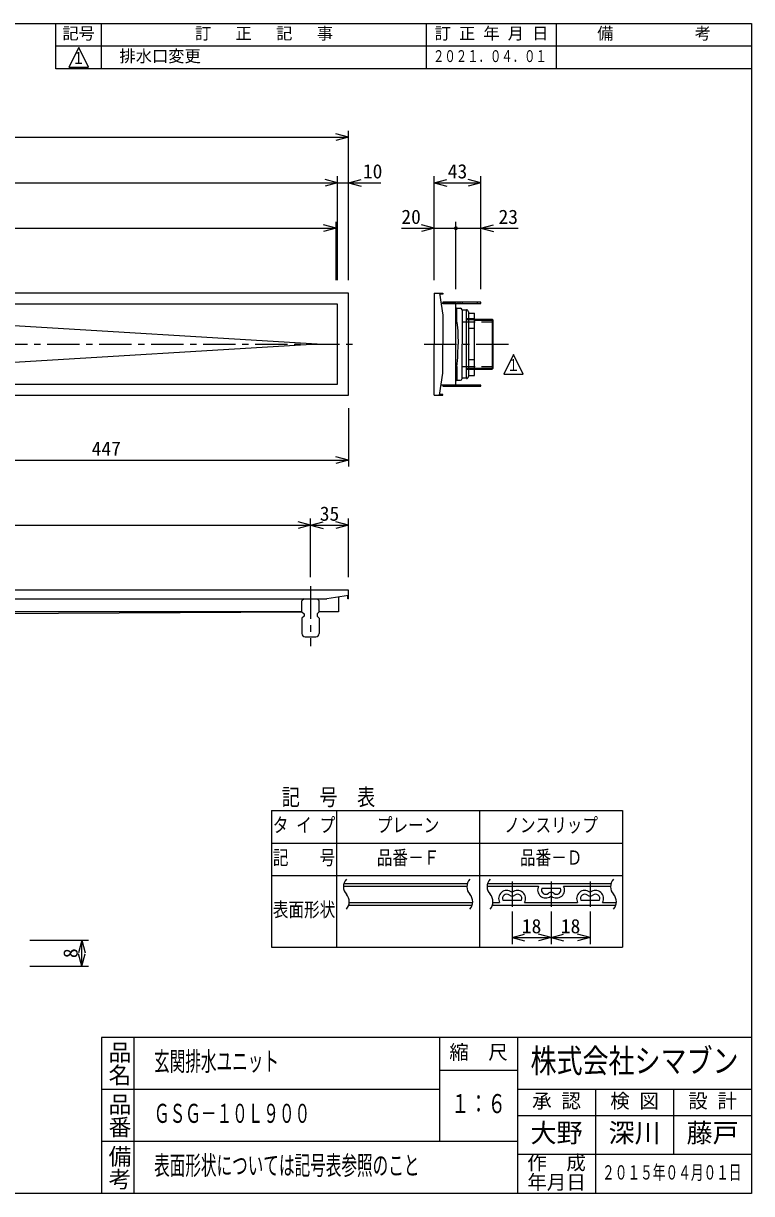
# Model space of a CAD drawing. Units: millimetres, scale not verified. Extents: x -819 to 819, y -558 to 522.
# Drawn here: x 147 to 819, y -558 to 522 of the extents above; entities that cross this region are included whole.
import ezdxf
from ezdxf.enums import TextEntityAlignment as Align

# ---------------------------------------------------------------- set-up
doc = ezdxf.new("R2010")
doc.units = ezdxf.units.MM
doc.header["$LTSCALE"] = 6
doc.linetypes.add('CHAIN1', pattern=[8, 5, -1, 1, -1])
doc.linetypes.add('DASHED2', pattern=[3, 2, -1])
for name, color, linetype in [('0-0_計極細', 2, 'Continuous'), ('0-1_計細線', 3, 'Continuous'), ('0-5_寸法線', 7, 'Continuous'), ('0-7_枠細線', 5, 'Continuous'), ('0-8_枠中線', 5, 'Continuous'), ('1-5_寸法2', 7, 'Continuous')]:
    doc.layers.add(name, color=color, linetype=linetype)
doc.styles.add('@ＭＳ ゴシック', font='')
doc.styles.add('ＭＳ ゴシック', font='')
doc.styles.get('@ＭＳ ゴシック').set_extended_font_data('@MS Gothic')
doc.styles.get('ＭＳ ゴシック').set_extended_font_data('MS Gothic')

msp = doc.modelspace()

# ---------------------------------------------------------------- hatches: boundary and pattern name
at = {"layer": '0-5_寸法線'}
msp.add_hatch(color=256, dxfattribs=at).paths.add_polyline_path([(547.917, 332.944, 1), (544.317, 332.944, 1)])

# ---------------------------------------------------------------- linework, layer by layer
at = {"layer": '0-0_計極細'}
for p, q in [((536.117, 263.644), (536.117, 264.844)), ((546.117, 263.644), (546.117, 264.844)), ((548.117, 263.644), (548.117, 264.844)), ((550.117, 263.644), (550.117, 264.844)), ((552.117, 263.644), (552.117, 264.844)), ((566.117, 263.644), (566.117, 264.844)), ((418.004, 225.944), (22.158, 249.72)), ((546.918, 246.514), (546.918, 259.144)), ((563.318, 249.444), (555.818, 249.444)), ((555.818, 249.444), (556.818, 248.444)), ((562.318, 248.444), (556.818, 248.444)), ((563.318, 249.444), (562.318, 248.444)), ((579.618, 249.144), (579.618, 202.744)), ((546.126, 248.372), (546.3, 248.287)), ((546.3, 248.287), (546.473, 248.03)), ((546.473, 248.03), (546.644, 247.605)), ((546.644, 247.605), (546.81, 247.015)), ((546.81, 247.015), (546.971, 246.264)), ((547.273, 244.303), (547.411, 243.108)), ((547.411, 243.108), (547.54, 241.782)), ((547.54, 241.782), (547.658, 240.335)), ((547.658, 240.335), (547.764, 238.778)), ((547.764, 238.778), (547.858, 237.122)), ((563.318, 248.144), (580.618, 248.144)), ((547.858, 237.122), (547.939, 235.381)), ((547.939, 235.381), (548.005, 233.568)), ((548.005, 233.568), (548.058, 231.696)), ((548.058, 231.696), (548.096, 229.779)), ((548.096, 229.779), (548.118, 227.833)), ((548.118, 227.833), (548.126, 225.872)), ((418.004, 225.944), (22.158, 202.169)), ((547.858, 214.767), (547.939, 216.508)), ((547.939, 216.508), (548.005, 218.321)), ((548.005, 218.321), (548.058, 220.193)), ((548.058, 220.193), (548.096, 222.11)), ((548.096, 222.11), (548.118, 224.056)), ((548.118, 224.056), (548.126, 226.017)), ((546.81, 204.874), (546.971, 205.625)), ((546.918, 205.375), (546.918, 192.744)), ((546.971, 205.625), (547.126, 206.531)), ((547.126, 206.531), (547.273, 207.586)), ((547.273, 207.586), (547.411, 208.781)), ((547.411, 208.781), (547.54, 210.107)), ((547.54, 210.107), (547.658, 211.554)), ((547.658, 211.554), (547.764, 213.111)), ((547.764, 213.111), (547.858, 214.767)), ((546.126, 203.517), (546.3, 203.602)), ((546.3, 203.602), (546.473, 203.859)), ((546.473, 203.859), (546.644, 204.284)), ((546.644, 204.284), (546.81, 204.874)), ((555.818, 202.444), (556.818, 203.444)), ((563.318, 202.444), (555.818, 202.444)), ((562.318, 203.444), (556.818, 203.444)), ((563.318, 202.444), (562.318, 203.444)), ((563.318, 203.744), (580.618, 203.744)), ((536.117, 187.044), (536.117, 188.244)), ((546.117, 187.044), (546.117, 188.244)), ((548.117, 187.044), (548.117, 188.244)), ((550.117, 187.044), (550.117, 188.244)), ((552.117, 187.044), (552.117, 188.244)), ((566.117, 187.044), (566.117, 188.244))]:
    msp.add_line(p, q, dxfattribs=at)
at = {"layer": '0-0_計極細', "linetype": 'DASHED2'}
for p, q in [((551.818, 246.444), (580.618, 246.444)), ((551.818, 205.444), (580.618, 205.444))]:
    msp.add_line(p, q, dxfattribs=at)
at = {"layer": '0-0_計極細', "linetype": 'CHAIN1'}
for p, q in [((-455.171, 225.944), (455.857, 225.944)), ((516.757, 225.944), (595.689, 225.944)), ((412, 2.586), (412, -52.684))]:
    msp.add_line(p, q, dxfattribs=at)
at = {"layer": '0-0_計極細'}
msp.add_lwpolyline([(546.971, 246.264), (547.126, 245.358), (547.273, 244.303)], dxfattribs=at)
at = {"layer": '0-1_計細線'}
for p, q in [((526.118, 272.945), (526.118, 225.944)), ((526.118, 272.945), (534.118, 272.945)), ((531.118, 272.944), (534.118, 252.788)), ((534.118, 272.244), (531.222, 272.244)), ((534.118, 272.944), (534.118, 272.244)), ((534.117, 263.644), (532.502, 263.644)), ((534.118, 252.788), (534.118, 225.944)), ((546.918, 259.144), (550.318, 259.144)), ((551.818, 257.644), (551.818, 225.944)), ((555.818, 257.444), (551.818, 257.444)), ((555.818, 194.244), (555.818, 257.644)), ((557.618, 255.844), (557.618, 196.044)), ((557.618, 254.694), (563.318, 254.694)), ((563.318, 197.194), (563.318, 254.694)), ((563.318, 249.144), (579.618, 249.144)), ((580.618, 248.144), (579.618, 249.144)), ((563.318, 240.319), (557.618, 240.319)), ((580.618, 203.744), (580.618, 248.144)), ((526.118, 178.945), (526.118, 225.944)), ((534.118, 199.101), (534.118, 225.944)), ((551.818, 194.244), (551.818, 225.944)), ((563.318, 211.569), (557.618, 211.569)), ((531.118, 178.945), (534.118, 199.101)), ((555.818, 194.444), (551.818, 194.444)), ((557.618, 197.194), (563.318, 197.194)), ((563.318, 202.744), (579.618, 202.744)), ((580.618, 203.744), (579.618, 202.744)), ((534.117, 188.244), (532.502, 188.244)), ((546.918, 192.744), (550.318, 192.744)), ((526.118, 178.945), (534.118, 178.945)), ((534.118, 179.645), (531.222, 179.645)), ((534.118, 178.945), (534.118, 179.645)), ((-427, -9.056), (427, -9.056)), ((406, -9.056), (404, -11.056)), ((420, -11.056), (418, -9.056)), ((446.983, -6.063), (427, -9.053)), ((437.7, -7.452), (437.7, -21.056)), ((446.3, -9.055), (446.3, -6.165)), ((447, -9.055), (446.3, -9.055)), ((404, -21.056), (8, -21.056)), ((20.31, -23.034), (404.046, -21.101)), ((404, -21.056), (404, -11.056)), ((404, -21.056), (406, -23.056)), ((420, -21.056), (418, -23.056)), ((420, -21.056), (420, -11.056)), ((437.7, -21.056), (420, -21.056)), ((406, -25.056), (404, -27.056)), ((404, -27.056), (404, -41.056)), ((406, -23.056), (406, -25.056)), ((418, -23.056), (418, -25.056)), ((418, -25.056), (420, -27.056)), ((420, -27.056), (420, -41.056)), ((407, -44.056), (417, -44.056))]:
    msp.add_line(p, q, dxfattribs=at)
for points in [[(447, 178.944), (447, 272.944), (-447, 272.944), (-447, 178.944)], [(-437, 262.944), (-437, 188.944), (437, 188.944), (437, 262.944)], [(534.117, 264.844), (534.117, 263.644), (569.117, 263.644), (569.117, 264.844)], [(534.117, 188.244), (534.117, 187.044), (569.117, 187.044), (569.117, 188.244)]]:
    msp.add_lwpolyline(points, close=True, dxfattribs=at)
for points in [[(534.118, 188.244), (546.117, 188.244), (546.117, 263.644), (534.118, 263.644)], [(447, -9.056), (447, -1.056), (-447, -1.056)]]:
    msp.add_lwpolyline(points, dxfattribs=at)
for centre, radius, start, end in [((546.918, 259.944), 0.8, 180, 270), ((550.318, 257.644), 1.5, 0, 90), ((555.818, 255.844), 1.8, 0, 90), ((555.818, 196.044), 1.8, 270, 360), ((546.918, 191.944), 0.8, 90, 180), ((550.318, 194.244), 1.5, 270, 360), ((407, -41.056), 3, 180, 270), ((417, -41.056), 3, 270, 360)]:
    msp.add_arc(centre, radius, start, end, dxfattribs=at)
at = {"layer": '0-5_寸法線'}
for p, q in [((447, 284.944), (447, 422.944)), ((-447, 416.944), (447, 416.944)), ((447, 416.944), (435.409, 420.05)), ((447, 416.944), (435.409, 413.839)), ((437, 374.944), (425.409, 378.05)), ((437, 284.944), (437, 380.944)), ((447, 284.944), (447, 380.944)), ((447, 374.944), (458.591, 378.05)), ((526.118, 284.944), (526.118, 380.944)), ((526.118, 374.944), (537.709, 378.05)), ((569.117, 374.944), (557.526, 378.05)), ((569.117, 277.844), (569.117, 380.944)), ((-437, 374.944), (437, 374.944)), ((437, 374.944), (425.409, 371.839)), ((437, 374.944), (477, 374.944)), ((447, 374.944), (458.591, 371.839)), ((526.118, 374.944), (537.709, 371.839)), ((526.118, 374.944), (569.117, 374.944)), ((569.117, 374.944), (557.526, 371.839)), ((435.5, 332.944), (423.909, 336.05)), ((435.5, 284.944), (435.5, 338.944)), ((526.118, 332.944), (514.526, 336.05)), ((526.118, 284.944), (526.118, 338.944)), ((546.117, 276.844), (546.117, 338.944)), ((569.117, 276.844), (569.117, 338.944)), ((569.117, 332.944), (580.709, 336.05)), ((-435.5, 332.944), (435.5, 332.944)), ((435.5, 332.944), (423.909, 329.839)), ((495.789, 332.944), (546.117, 332.944)), ((526.118, 332.944), (514.526, 329.839)), ((546.117, 332.944), (603.467, 332.944)), ((569.117, 332.944), (580.709, 329.839)), ((447, 166.944), (447, 112.944)), ((0, 118.944), (447, 118.944)), ((447, 118.944), (435.409, 122.05)), ((447, 118.944), (435.409, 115.839)), ((412, 10.944), (412, 65)), ((447, 10.944), (447, 65)), ((-412, 59), (412, 59)), ((412, 59), (400.409, 62.106)), ((412, 59), (400.409, 55.894)), ((412, 59), (423.591, 62.106)), ((412, 59), (423.591, 55.894)), ((412, 59), (447, 59)), ((447, 59), (435.409, 62.106)), ((447, 59), (435.409, 55.894))]:
    msp.add_line(p, q, dxfattribs=at)
at = {"layer": '0-7_枠細線'}
for p, q in [((177, 480), (177, 522)), ((219, 480), (219, 522)), ((519, 480), (519, 522)), ((639, 480), (639, 522)), ((819, 501), (177, 501)), ((198, 499.731), (189, 481.731)), ((207, 481.731), (198, 499.731)), ((819, 480), (177, 480)), ((189, 481.731), (207, 481.731)), ((599.321, 216.322), (590.321, 198.322)), ((608.321, 198.322), (599.321, 216.322)), ((590.321, 198.322), (608.321, 198.322)), ((375.98, -204.431), (699.98, -204.431)), ((375.98, -204.431), (375.98, -330.431)), ((435.98, -204.431), (435.98, -330.431)), ((567.98, -204.431), (567.98, -330.431)), ((699.98, -204.431), (699.98, -330.431)), ((375.98, -234.431), (699.98, -234.431)), ((375.98, -264.431), (699.98, -264.431)), ((442.371, -274.127), (556.227, -274.127)), ((442.81, -271.727), (556.667, -271.727)), ((574.971, -274.127), (622.446, -274.127)), ((575.411, -271.727), (689.267, -271.727)), ((625.314, -276.127), (642.646, -276.127)), ((645.513, -274.127), (688.828, -274.127)), ((447.732, -289.327), (561.589, -289.327)), ((580.332, -289.327), (586.446, -289.327)), ((589.314, -287.327), (606.646, -287.327)), ((609.513, -289.327), (658.446, -289.327)), ((661.314, -287.327), (678.646, -287.327)), ((681.513, -289.327), (694.189, -289.327)), ((447.292, -291.727), (561.149, -291.727)), ((579.893, -291.727), (693.749, -291.727)), ((597.98, -297.727), (597.98, -327.727)), ((633.98, -297.727), (633.98, -327.727)), ((669.98, -297.727), (669.98, -327.727)), ((597.98, -321.727), (609.571, -318.621)), ((597.98, -321.727), (609.571, -324.833)), ((597.98, -321.727), (633.98, -321.727)), ((633.98, -321.727), (622.388, -318.621)), ((633.98, -321.727), (622.388, -324.833)), ((633.98, -321.727), (645.571, -318.621)), ((633.98, -321.727), (645.571, -324.833)), ((633.98, -321.727), (669.98, -321.727)), ((669.98, -321.727), (658.388, -318.621)), ((669.98, -321.727), (658.388, -324.833)), ((375.98, -330.431), (699.98, -330.431)), ((249, -414), (249, -558)), ((531, -414), (531, -510)), ((603, -414), (603, -558)), ((531, -444), (603, -444)), ((531, -462), (219, -462)), ((819, -462), (603, -462)), ((675, -462), (675, -558)), ((747, -462), (747, -522)), ((603, -486), (819, -486)), ((603, -510), (219, -510)), ((819, -522), (603, -522))]:
    msp.add_line(p, q, dxfattribs=at)
at = {"layer": '0-7_枠細線', "linetype": 'CHAIN1'}
for p, q in [((597.98, -270.048), (597.98, -293.265)), ((633.98, -270.048), (633.98, -293.265)), ((669.98, -270.048), (669.98, -293.265))]:
    msp.add_line(p, q, dxfattribs=at)
at = {"layer": '0-7_枠細線'}
for centre, radius, start, end in [((452.659, -274.771), 10.308, 137.56163, 222.43837), ((566.516, -274.771), 10.308, 137.56163, 222.43837), ((585.259, -274.771), 10.308, 137.56163, 222.43837), ((699.116, -274.771), 10.308, 137.56163, 222.43837), ((592.98, -285.727), 7.46, 51.31781, 208.85363), ((597.98, -279.482), 0.54, 231.31781, 308.68219), ((602.98, -285.727), 7.46, 331.14637, 128.68219), ((628.98, -277.727), 7.46, 151.14637, 308.68219), ((628.98, -277.727), 4, 156.42182, 308.68219), ((633.98, -283.972), 4, 51.31781, 128.68219), ((638.98, -277.727), 7.46, 231.31781, 28.85363), ((638.98, -277.727), 4, 231.31781, 23.57818), ((664.98, -285.727), 7.46, 51.31781, 208.85363), ((669.98, -279.482), 0.54, 231.31781, 308.68219), ((674.98, -285.727), 7.46, 331.14637, 128.68219), ((437.444, -288.683), 10.308, 317.56163, 42.43837), ((551.3, -288.683), 10.308, 317.56163, 42.43837), ((570.044, -288.683), 10.308, 317.56163, 42.43837), ((592.98, -285.727), 4, 51.31781, 203.57818), ((597.98, -279.482), 4, 231.31781, 308.68219), ((602.98, -285.727), 4, 336.42182, 128.68219), ((633.98, -283.972), 0.54, 51.31781, 128.68219), ((664.98, -285.727), 4, 51.31781, 203.57818), ((669.98, -279.482), 4, 231.31781, 308.68219), ((674.98, -285.727), 4, 336.42182, 128.68219), ((683.901, -288.683), 10.308, 317.56163, 42.43837)]:
    msp.add_arc(centre, radius, start, end, dxfattribs=at)
at = {"layer": '0-8_枠中線'}
msp.add_lwpolyline([(-819, -558), (-819, 522), (819, 522), (819, -558)], close=True, dxfattribs=at)
msp.add_lwpolyline([(819, -414), (219, -414), (219, -558)], dxfattribs=at)
at = {"layer": '1-5_寸法2'}
for p, q in [((153, -324.157), (207, -324.157)), ((201, -324.157), (197.894, -335.748)), ((201, -324.157), (204.106, -335.748)), ((201, -348.157), (201, -324.157)), ((201, -348.157), (197.894, -336.566)), ((201, -348.157), (204.106, -336.566)), ((153, -348.157), (207, -348.157))]:
    msp.add_line(p, q, dxfattribs=at)

# ---------------------------------------------------------------- texts
at = {"layer": '0-5_寸法線', "style": 'ＭＳ ゴシック'}
for s, p in [('10', (460.31, 374.944)), ('43', (538.617, 374.944)), ('20', (495.789, 332.944)), ('23', (585.467, 332.944)), ('447', (210, 118.944)), ('35', (420.5, 59))]:
    msp.add_text(s, height=13.2, dxfattribs=at).set_placement(p, align=Align.BOTTOM_LEFT)
at = {"layer": '0-7_枠細線', "style": 'ＭＳ ゴシック'}
for s, height, p in [('記号', 11, (183, 504)), ('訂\u3000 正\u3000 記\u3000 事', 11, (305.25, 504)), ('訂 正 年 月 日', 11, (526.5, 504)), ('備\u3000\u3000\u3000\u3000\u3000考', 11, (676.5, 504)), ('排水口変更', 11, (235.62, 483)), ('18', 13.2, (606.98, -321.727)), ('18', 13.2, (642.98, -321.727)), ('縮\u3000尺', 13.2, (540, -438)), ('検 図', 13.2, (688.5, -483)), ('設 計', 13.2, (760.5, -483)), ('承 認', 13.2, (616.5, -483)), ('大野', 17.6, (615, -516)), ('深川', 17.6, (687, -516)), ('藤戸', 17.6, (759, -516)), ('作\u3000成', 13.2, (612, -540)), ('年月日', 13.2, (612, -558))]:
    msp.add_text(s, height=height, dxfattribs=at).set_placement(p, align=Align.BOTTOM_LEFT)
for s, height, width, p in [('２０２１．０４．０１', 11, 0.7, (525, 483)), ('１', 11, 0.8, (191.838, 481.362)), ('１', 11, 0.8, (593.159, 197.953)), ('タ イ プ', 13.2, 0.8, (377.18, -228.431)), ('プレーン', 13.2, 0.8, (473.18, -228.431)), ('ノンスリップ', 13.2, 0.8, (590.78, -228.431)), ('記\u3000\u3000号', 13.2, 0.8, (377.18, -258.431)), ('品番－Ｆ', 13.2, 0.8, (473.18, -258.431)), ('品番－Ｄ', 13.2, 0.8, (605.18, -258.431)), ('表面形状', 13.2, 0.8, (377.18, -306.431)), ('株式会社シマブン', 21.99, 0.8, (615, -453)), ('玄関排水ユニット', 17.6, 0.6, (267.6, -450)), ('ＧＳＧ－１０Ｌ９００', 17.6, 0.6, (267.6, -498)), ('１：６', 17.6, 0.7, (541.8, -489)), ('表面形状については記号表参照のこと', 17.6, 0.6, (267.6, -546)), ('２０１５年０４月０１日', 13.2, 0.65, (681, -549))]:
    msp.add_text(s, height=height, dxfattribs=dict(at, width=width)).set_placement(p, align=Align.BOTTOM_LEFT)
at = {"layer": '0-7_枠細線', "style": '@ＭＳ ゴシック'}
for s, p in [('品名', (223.5, -417)), ('品番', (223.5, -465)), ('備考', (223.5, -513))]:
    msp.add_text(s, height=15.4, rotation=270, dxfattribs=at).set_placement(p, align=Align.BOTTOM_LEFT)
at = {"layer": '0-7_枠細線', "insert": (385.309, -201.431), "char_height": 15.4, "attachment_point": 7, "style": 'ＭＳ ゴシック'}
msp.add_mtext('\\T2.07;\\W0.8;記号表', dxfattribs=at)
at = {"layer": '1-5_寸法2', "style": 'ＭＳ ゴシック'}
msp.add_text('8', height=13.2, rotation=90, dxfattribs=at).set_placement((201, -340.657), align=Align.BOTTOM_LEFT)

doc.saveas('drawing.dxf')
